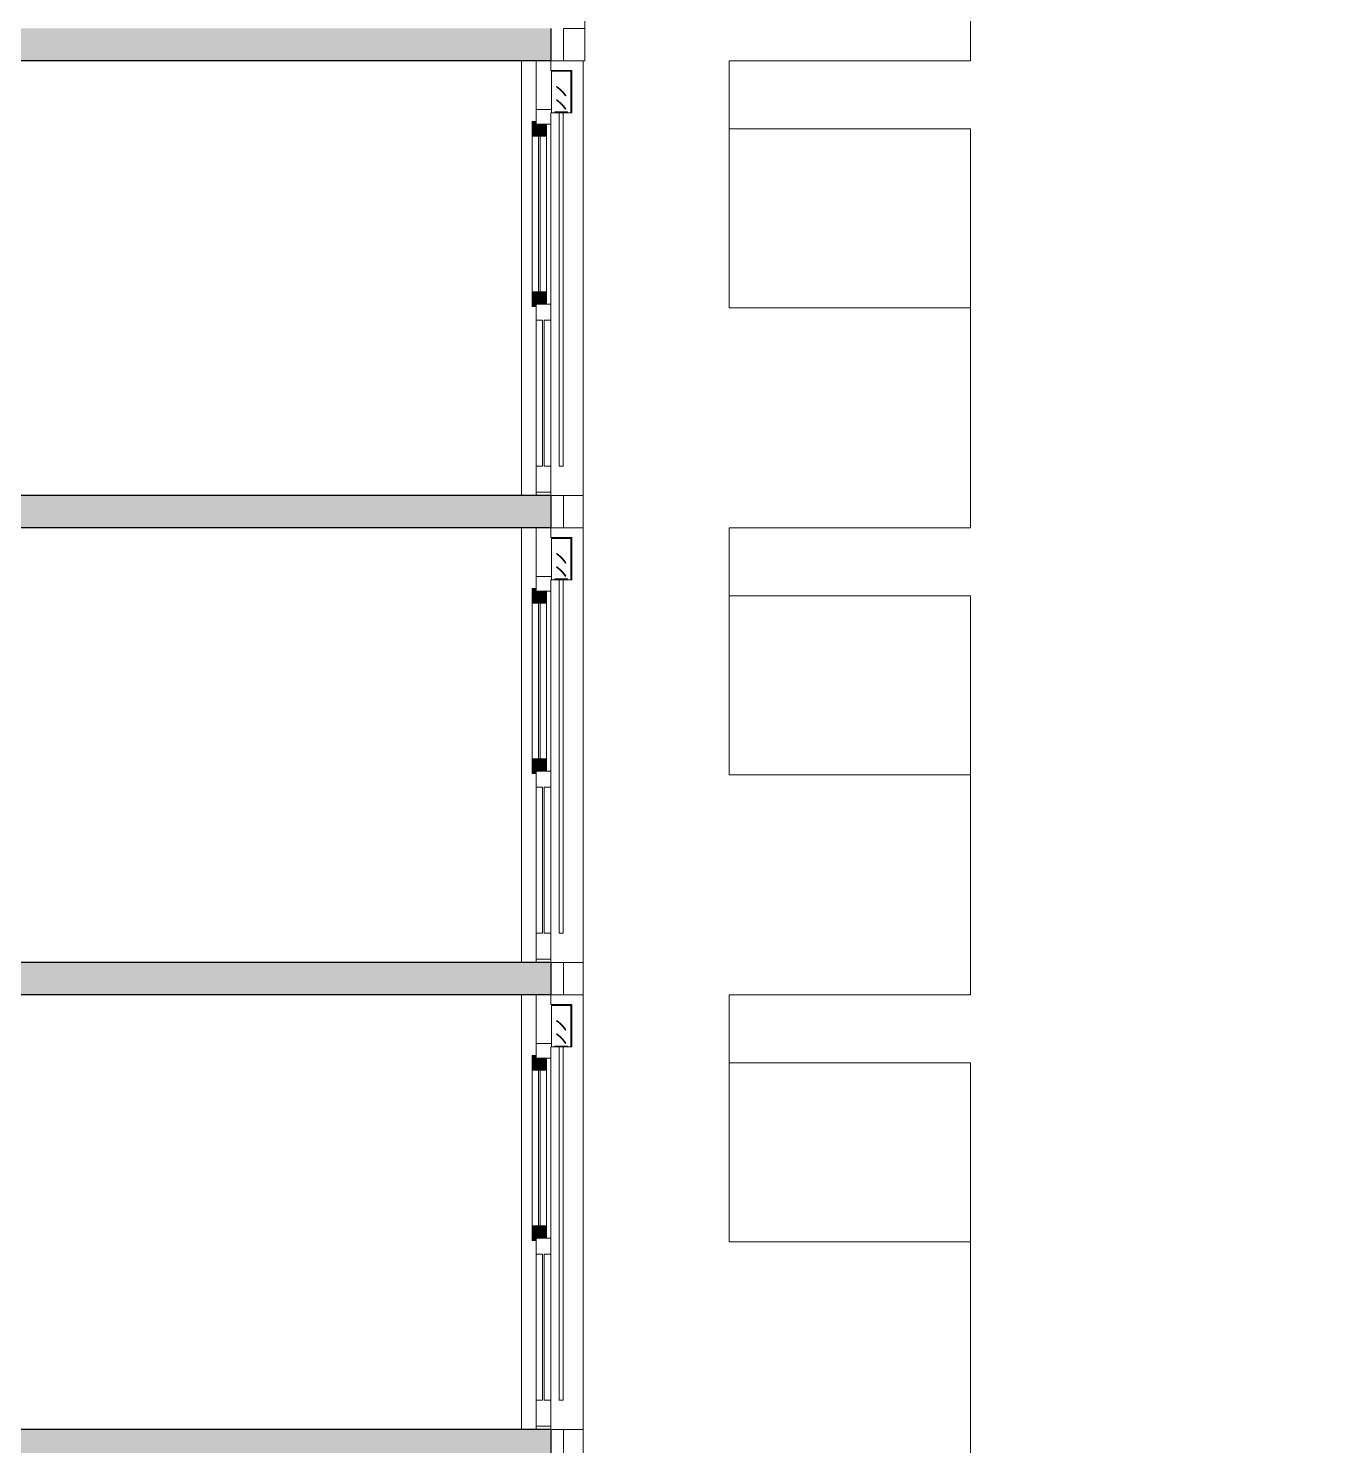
# Model space of a CAD drawing. Header units: metres. Extents: x -4.8 to 35.9, y -7 to 21.5.
# Drawn here: x 11.65 to 19.69, y 2.77 to 11.51 of the extents above; entities that cross this region are included whole.
import ezdxf

# ---------------------------------------------------------------- set-up
doc = ezdxf.new("R2010")
doc.units = ezdxf.units.M
doc.header["$MEASUREMENT"] = 0
doc.set_wipeout_variables(frame=1)
doc.linetypes.add('Wipeout_Contour', pattern=[1, 0, -1])
for name, color, linetype in [('E_Schnitt E RB_1_0', 7, 'Continuous'), ('E_Schnitt E RB_1_110 Wand Aussen', 7, 'Continuous'), ('E_Schnitt E RB_1_140 Brüstung', 7, 'Continuous'), ('E_Schnitt E RB_1_210 Decke', 7, 'Continuous')]:
    doc.layers.add(name, color=color, linetype=linetype)

msp = doc.modelspace()

# ---------------------------------------------------------------- wipeouts: each hides what was drawn before it
at = {"color": 254, "linetype": 'Wipeout_Contour', "lineweight": 0, "ltscale": 109.05175}
msp.add_wipeout([(-4.7741, -6.95), (35.8884, -6.95), (35.8884, 21.5), (-4.7741, 21.5)], dxfattribs=at).dxf.layer = 'E_Schnitt E RB_1_0'

# ---------------------------------------------------------------- next in the draw order: hatches: boundary and pattern name
at = {"layer": 'E_Schnitt E RB_1_110 Wand Aussen', "linetype": 'Continuous', "lineweight": 0, "true_color": 0xffffff}
for points in [[(14.78, 10.935), (14.755, 10.935), (14.755, 10.845), (14.78, 10.845)], [(14.845, 10.92), (14.78, 10.92), (14.78, 10.845), (14.845, 10.845)], [(14.78, 9.795), (14.78, 9.885), (14.755, 9.885), (14.755, 9.795)], [(14.845, 9.81), (14.845, 9.885), (14.78, 9.885), (14.78, 9.81)], [(14.78, 8.055), (14.755, 8.055), (14.755, 7.965), (14.78, 7.965)], [(14.845, 8.04), (14.78, 8.04), (14.78, 7.965), (14.845, 7.965)], [(14.78, 6.915), (14.78, 7.005), (14.755, 7.005), (14.755, 6.915)], [(14.845, 6.93), (14.845, 7.005), (14.78, 7.005), (14.78, 6.93)], [(14.78, 5.175), (14.755, 5.175), (14.755, 5.085), (14.78, 5.085)], [(14.845, 5.16), (14.78, 5.16), (14.78, 5.085), (14.845, 5.085)], [(14.78, 4.035), (14.78, 4.125), (14.755, 4.125), (14.755, 4.035)], [(14.845, 4.05), (14.845, 4.125), (14.78, 4.125), (14.78, 4.05)]]:
    msp.add_hatch(color=7, dxfattribs=at).paths.add_polyline_path(points)
at = {"layer": 'E_Schnitt E RB_1_210 Decke', "linetype": 'Continuous', "lineweight": 0, "true_color": 0x000000}
for points in [[(0.13, 11.51), (0.13, 11.31), (14.87, 11.31), (14.87, 11.51)], [(0.13, 8.43), (14.87, 8.43), (14.87, 8.63), (0.13, 8.63)], [(0.13, 5.55), (14.87, 5.55), (14.87, 5.75), (0.13, 5.75)], [(0.13, 2.67), (14.87, 2.67), (14.87, 2.87), (0.13, 2.87)]]:
    msp.add_hatch(color=18, dxfattribs=at).paths.add_polyline_path(points)

# ---------------------------------------------------------------- next in the draw order: linework, layer by layer
at = {"layer": 'E_Schnitt E RB_1_110 Wand Aussen', "color": 7, "linetype": 'Continuous', "lineweight": 18, "ltscale": 1000}
for p, q in [((14.69, 8.63), (14.69, 11.31)), ((14.95, 11.31), (14.87, 11.31)), ((14.87, 8.63), (14.95, 8.63)), ((14.69, 5.75), (14.69, 8.43)), ((14.87, 8.43), (14.95, 8.43)), ((14.87, 5.75), (14.95, 5.75)), ((14.69, 2.87), (14.69, 5.55)), ((14.87, 5.55), (14.95, 5.55)), ((14.87, 2.87), (14.95, 2.87))]:
    msp.add_line(p, q, dxfattribs=at)
at = {"layer": 'E_Schnitt E RB_1_110 Wand Aussen', "color": 7, "linetype": 'Continuous', "lineweight": 13, "ltscale": 1000}
for p, q in [((14.87, 11.31), (14.87, 11.25)), ((15, 11.25), (14.87, 11.25)), ((14.875, 11.245), (14.875, 10.99)), ((14.995, 11.245), (14.875, 11.245)), ((14.995, 11.245), (14.995, 10.99)), ((15, 11.25), (15, 10.99)), ((14.9078, 11.1516), (14.9057, 11.1495)), ((14.9078, 11.0694), (14.9057, 11.0673)), ((14.9643, 11.095), (14.9622, 11.0929)), ((14.9643, 11.0129), (14.9622, 11.0107)), ((14.755, 10.935), (14.755, 10.845)), ((14.78, 10.935), (14.755, 10.935)), ((14.87, 11.01), (14.78, 11.01)), ((14.87, 10.99), (14.87, 10.92)), ((14.875, 10.99), (14.87, 10.99)), ((14.875, 10.99), (14.895, 10.99)), ((14.895, 10.9915), (14.895, 10.99)), ((14.8965, 10.9915), (14.895, 10.9915)), ((14.975, 10.99), (14.895, 10.99)), ((14.8965, 10.9945), (14.8965, 10.9915)), ((14.9735, 10.9945), (14.8965, 10.9945)), ((14.9225, 8.81), (14.9225, 10.99)), ((14.9475, 8.81), (14.9475, 10.99)), ((14.9735, 10.9945), (14.9735, 10.9915)), ((14.975, 10.9915), (14.9735, 10.9915)), ((14.975, 10.9915), (14.975, 10.99)), ((14.975, 10.99), (14.995, 10.99)), ((15, 10.99), (14.995, 10.99)), ((14.795, 10.845), (14.795, 9.885)), ((14.805, 10.845), (14.805, 9.885)), ((14.845, 10.92), (14.845, 10.845)), ((14.87, 10.92), (14.87, 9.81)), ((14.845, 10.6774), (14.845, 10.7234)), ((14.845, 10.5576), (14.845, 10.6037)), ((14.845, 10.4378), (14.845, 10.4839)), ((14.845, 10.3234), (14.845, 10.3242)), ((14.845, 10.1983), (14.845, 10.2164)), ((14.845, 10.0785), (14.845, 10.0838)), ((14.845, 9.9921), (14.845, 10.0048)), ((14.755, 9.885), (14.755, 9.795)), ((14.845, 9.885), (14.845, 9.81)), ((14.78, 9.795), (14.755, 9.795)), ((14.87, 9.81), (14.87, 9.71)), ((14.78, 9.71), (14.78, 8.81)), ((14.82, 9.71), (14.78, 9.71)), ((14.82, 9.71), (14.82, 8.81)), ((14.83, 9.71), (14.83, 8.81)), ((14.87, 9.71), (14.83, 9.71)), ((14.87, 9.71), (14.87, 8.81)), ((14.78, 8.81), (14.78, 8.63)), ((14.82, 8.81), (14.78, 8.81)), ((14.87, 8.81), (14.83, 8.81)), ((14.87, 8.81), (14.87, 8.63)), ((14.9475, 8.81), (14.9225, 8.81)), ((14.87, 8.65), (14.78, 8.65)), ((14.87, 8.43), (14.87, 8.37)), ((15, 8.37), (14.87, 8.37)), ((14.875, 8.365), (14.875, 8.11)), ((14.995, 8.365), (14.875, 8.365)), ((14.995, 8.365), (14.995, 8.11)), ((15, 8.37), (15, 8.11)), ((14.9078, 8.2716), (14.9057, 8.2695)), ((14.87, 8.13), (14.78, 8.13)), ((14.9078, 8.1894), (14.9057, 8.1873)), ((14.9643, 8.215), (14.9622, 8.2129)), ((14.9643, 8.1329), (14.9622, 8.1307)), ((14.755, 8.055), (14.755, 7.965)), ((14.78, 8.055), (14.755, 8.055)), ((14.87, 8.11), (14.87, 8.04)), ((14.875, 8.11), (14.87, 8.11)), ((14.875, 8.11), (14.895, 8.11)), ((14.895, 8.1115), (14.895, 8.11)), ((14.8965, 8.1115), (14.895, 8.1115)), ((14.975, 8.11), (14.895, 8.11)), ((14.8965, 8.1145), (14.8965, 8.1115)), ((14.9735, 8.1145), (14.8965, 8.1145)), ((14.9225, 5.93), (14.9225, 8.11)), ((14.9475, 5.93), (14.9475, 8.11)), ((14.9735, 8.1145), (14.9735, 8.1115)), ((14.975, 8.1115), (14.9735, 8.1115)), ((14.975, 8.1115), (14.975, 8.11)), ((14.975, 8.11), (14.995, 8.11)), ((15, 8.11), (14.995, 8.11)), ((14.795, 7.965), (14.795, 7.005)), ((14.805, 7.965), (14.805, 7.005)), ((14.845, 8.04), (14.845, 7.965)), ((14.87, 8.04), (14.87, 6.93)), ((14.845, 7.7974), (14.845, 7.8434)), ((14.845, 7.6776), (14.845, 7.7237)), ((14.845, 7.5578), (14.845, 7.6039)), ((14.845, 7.4434), (14.845, 7.4442)), ((14.845, 7.3183), (14.845, 7.3364)), ((14.845, 7.1985), (14.845, 7.2038)), ((14.845, 7.1121), (14.845, 7.1248)), ((14.755, 7.005), (14.755, 6.915)), ((14.845, 7.005), (14.845, 6.93)), ((14.78, 6.915), (14.755, 6.915)), ((14.87, 6.93), (14.87, 6.83)), ((14.78, 6.83), (14.78, 5.93)), ((14.82, 6.83), (14.78, 6.83)), ((14.82, 6.83), (14.82, 5.93)), ((14.83, 6.83), (14.83, 5.93)), ((14.87, 6.83), (14.83, 6.83)), ((14.87, 6.83), (14.87, 5.93)), ((14.78, 5.93), (14.78, 5.75)), ((14.82, 5.93), (14.78, 5.93)), ((14.87, 5.93), (14.83, 5.93)), ((14.87, 5.93), (14.87, 5.75)), ((14.9475, 5.93), (14.9225, 5.93)), ((14.87, 5.77), (14.78, 5.77)), ((14.87, 5.55), (14.87, 5.49)), ((15, 5.49), (14.87, 5.49)), ((14.875, 5.485), (14.875, 5.23)), ((14.995, 5.485), (14.875, 5.485)), ((14.995, 5.485), (14.995, 5.23)), ((15, 5.49), (15, 5.23)), ((14.9078, 5.3916), (14.9057, 5.3895)), ((14.9643, 5.335), (14.9622, 5.3329)), ((14.87, 5.25), (14.78, 5.25)), ((14.9078, 5.3094), (14.9057, 5.3073)), ((14.9643, 5.2529), (14.9622, 5.2507)), ((14.755, 5.175), (14.755, 5.085)), ((14.78, 5.175), (14.755, 5.175)), ((14.845, 5.16), (14.845, 5.085)), ((14.87, 5.23), (14.87, 5.16)), ((14.875, 5.23), (14.87, 5.23)), ((14.87, 5.16), (14.87, 4.05)), ((14.875, 5.23), (14.895, 5.23)), ((14.895, 5.2315), (14.895, 5.23)), ((14.8965, 5.2315), (14.895, 5.2315)), ((14.975, 5.23), (14.895, 5.23)), ((14.8965, 5.2345), (14.8965, 5.2315)), ((14.9735, 5.2345), (14.8965, 5.2345)), ((14.9225, 3.05), (14.9225, 5.23)), ((14.9475, 3.05), (14.9475, 5.23)), ((14.9735, 5.2345), (14.9735, 5.2315)), ((14.975, 5.2315), (14.9735, 5.2315)), ((14.975, 5.2315), (14.975, 5.23)), ((14.975, 5.23), (14.995, 5.23)), ((15, 5.23), (14.995, 5.23)), ((14.795, 5.085), (14.795, 4.125)), ((14.805, 5.085), (14.805, 4.125)), ((14.845, 4.9174), (14.845, 4.9634)), ((14.845, 4.7976), (14.845, 4.8437)), ((14.845, 4.6778), (14.845, 4.7239)), ((14.845, 4.5634), (14.845, 4.5642)), ((14.845, 4.4383), (14.845, 4.4564)), ((14.845, 4.3185), (14.845, 4.3238)), ((14.845, 4.2321), (14.845, 4.2448)), ((14.755, 4.125), (14.755, 4.035)), ((14.845, 4.125), (14.845, 4.05)), ((14.78, 4.035), (14.755, 4.035)), ((14.87, 4.05), (14.87, 3.95)), ((14.78, 3.95), (14.78, 3.05)), ((14.82, 3.95), (14.78, 3.95)), ((14.82, 3.95), (14.82, 3.05)), ((14.83, 3.95), (14.83, 3.05)), ((14.87, 3.95), (14.83, 3.95)), ((14.87, 3.95), (14.87, 3.05)), ((14.78, 3.05), (14.78, 2.87)), ((14.82, 3.05), (14.78, 3.05)), ((14.87, 3.05), (14.83, 3.05)), ((14.87, 3.05), (14.87, 2.87)), ((14.9475, 3.05), (14.9225, 3.05)), ((14.87, 2.89), (14.78, 2.89))]:
    msp.add_line(p, q, dxfattribs=at)
at = {"layer": 'E_Schnitt E RB_1_110 Wand Aussen', "color": 8, "linetype": 'Continuous', "lineweight": 0, "ltscale": 1000}
for p, q in [((14.755, 10.0273), (14.755, 10.845)), ((14.845, 10.8094), (14.845, 10.845)), ((14.845, 10.8094), (14.845, 10.8042)), ((14.845, 10.7787), (14.845, 10.8042)), ((14.845, 10.7787), (14.845, 10.7379)), ((14.845, 10.7234), (14.845, 10.7379)), ((14.845, 10.7125), (14.845, 10.6717)), ((14.845, 10.6037), (14.845, 10.6717)), ((14.845, 10.5799), (14.845, 10.5576)), ((14.845, 10.4839), (14.845, 10.5576)), ((14.845, 10.4839), (14.845, 10.4728)), ((14.845, 10.4474), (14.845, 10.4378)), ((14.845, 10.3641), (14.845, 10.4378)), ((14.845, 10.3242), (14.845, 10.3641)), ((14.845, 10.318), (14.845, 10.3234)), ((14.845, 10.2443), (14.845, 10.318)), ((14.845, 10.2164), (14.845, 10.2443)), ((14.845, 10.1246), (14.845, 10.1983)), ((14.845, 10.0838), (14.845, 10.1246)), ((14.845, 10.0273), (14.845, 10.0785)), ((14.755, 9.9206), (14.755, 10.0273)), ((14.845, 10.0175), (14.845, 10.0273)), ((14.845, 10.0048), (14.845, 10.0175)), ((14.845, 9.9513), (14.845, 9.9921)), ((14.755, 9.885), (14.755, 9.9206)), ((14.845, 9.9258), (14.845, 9.9513)), ((14.845, 9.9206), (14.845, 9.9258)), ((14.845, 9.885), (14.845, 9.9206)), ((14.755, 7.1473), (14.755, 7.965)), ((14.845, 7.9294), (14.845, 7.965)), ((14.845, 7.9294), (14.845, 7.9242)), ((14.845, 7.8987), (14.845, 7.9242)), ((14.845, 7.8987), (14.845, 7.8579)), ((14.845, 7.8434), (14.845, 7.8579)), ((14.845, 7.8325), (14.845, 7.7917)), ((14.845, 7.7237), (14.845, 7.7917)), ((14.845, 7.6999), (14.845, 7.6776)), ((14.845, 7.6039), (14.845, 7.6776)), ((14.845, 7.6039), (14.845, 7.5928)), ((14.845, 7.5674), (14.845, 7.5578)), ((14.845, 7.4841), (14.845, 7.5578)), ((14.845, 7.4442), (14.845, 7.4841)), ((14.845, 7.438), (14.845, 7.4434)), ((14.845, 7.3643), (14.845, 7.438)), ((14.845, 7.3364), (14.845, 7.3643)), ((14.845, 7.2446), (14.845, 7.3183)), ((14.845, 7.2038), (14.845, 7.2446)), ((14.845, 7.1473), (14.845, 7.1985)), ((14.755, 7.0406), (14.755, 7.1473)), ((14.845, 7.1375), (14.845, 7.1473)), ((14.845, 7.1248), (14.845, 7.1375)), ((14.845, 7.0713), (14.845, 7.1121)), ((14.755, 7.005), (14.755, 7.0406)), ((14.845, 7.0458), (14.845, 7.0713)), ((14.845, 7.0406), (14.845, 7.0458)), ((14.845, 7.005), (14.845, 7.0406)), ((14.755, 4.2673), (14.755, 5.085)), ((14.845, 5.0494), (14.845, 5.085)), ((14.845, 5.0494), (14.845, 5.0442)), ((14.845, 5.0187), (14.845, 5.0442)), ((14.845, 5.0187), (14.845, 4.9779)), ((14.845, 4.9634), (14.845, 4.9779)), ((14.845, 4.9525), (14.845, 4.9117)), ((14.845, 4.8437), (14.845, 4.9117)), ((14.845, 4.8199), (14.845, 4.7976)), ((14.845, 4.7239), (14.845, 4.7976)), ((14.845, 4.7239), (14.845, 4.7128)), ((14.845, 4.6874), (14.845, 4.6778)), ((14.845, 4.6041), (14.845, 4.6778)), ((14.845, 4.5642), (14.845, 4.6041)), ((14.845, 4.558), (14.845, 4.5634)), ((14.845, 4.4843), (14.845, 4.558)), ((14.845, 4.4564), (14.845, 4.4843)), ((14.845, 4.3646), (14.845, 4.4383)), ((14.845, 4.3238), (14.845, 4.3646)), ((14.845, 4.2673), (14.845, 4.3185)), ((14.755, 4.1606), (14.755, 4.2673)), ((14.845, 4.2575), (14.845, 4.2673)), ((14.845, 4.2448), (14.845, 4.2575)), ((14.845, 4.1913), (14.845, 4.2321)), ((14.755, 4.125), (14.755, 4.1606)), ((14.845, 4.1658), (14.845, 4.1913)), ((14.845, 4.1606), (14.845, 4.1658)), ((14.845, 4.125), (14.845, 4.1606))]:
    msp.add_line(p, q, dxfattribs=at)
at = {"layer": 'E_Schnitt E RB_1_110 Wand Aussen', "color": 7, "linetype": 'Continuous', "lineweight": 13, "ltscale": 1000, "flags": 128}
for points in [[(14.78, 11.31), (14.78, 10.935), (14.78, 10.92)], [(14.9057, 11.1495), (14.9266, 11.1327), (14.9455, 11.1139), (14.9622, 11.0929)], [(14.9078, 11.1516), (14.9288, 11.1349), (14.9476, 11.116), (14.9643, 11.095)], [(14.9057, 11.0673), (14.9266, 11.0506), (14.9455, 11.0317), (14.9622, 11.0107)], [(14.9078, 11.0694), (14.9288, 11.0527), (14.9476, 11.0338), (14.9643, 11.0129)], [(14.845, 10.845), (14.805, 10.845), (14.795, 10.845), (14.78, 10.845), (14.755, 10.845)], [(14.87, 10.92), (14.845, 10.92), (14.78, 10.92)], [(14.845, 9.885), (14.805, 9.885), (14.795, 9.885), (14.78, 9.885), (14.755, 9.885)], [(14.78, 9.81), (14.78, 9.795), (14.78, 9.71)], [(14.87, 9.81), (14.845, 9.81), (14.78, 9.81)], [(14.78, 8.43), (14.78, 8.055), (14.78, 8.04)], [(14.9057, 8.2695), (14.9266, 8.2527), (14.9455, 8.2339), (14.9622, 8.2129)], [(14.9078, 8.2716), (14.9288, 8.2549), (14.9476, 8.236), (14.9643, 8.215)], [(14.9057, 8.1873), (14.9266, 8.1706), (14.9455, 8.1517), (14.9622, 8.1307)], [(14.9078, 8.1894), (14.9288, 8.1727), (14.9476, 8.1538), (14.9643, 8.1329)], [(14.845, 7.965), (14.805, 7.965), (14.795, 7.965), (14.78, 7.965), (14.755, 7.965)], [(14.87, 8.04), (14.845, 8.04), (14.78, 8.04)], [(14.845, 7.005), (14.805, 7.005), (14.795, 7.005), (14.78, 7.005), (14.755, 7.005)], [(14.78, 6.93), (14.78, 6.915), (14.78, 6.83)], [(14.87, 6.93), (14.845, 6.93), (14.78, 6.93)], [(14.78, 5.55), (14.78, 5.175), (14.78, 5.16)], [(14.9057, 5.3895), (14.9266, 5.3727), (14.9455, 5.3539), (14.9622, 5.3329)], [(14.9078, 5.3916), (14.9288, 5.3749), (14.9476, 5.356), (14.9643, 5.335)], [(14.9057, 5.3073), (14.9266, 5.2906), (14.9455, 5.2717), (14.9622, 5.2507)], [(14.9078, 5.3094), (14.9288, 5.2927), (14.9476, 5.2738), (14.9643, 5.2529)], [(14.87, 5.16), (14.845, 5.16), (14.78, 5.16)], [(14.845, 5.085), (14.805, 5.085), (14.795, 5.085), (14.78, 5.085), (14.755, 5.085)], [(14.845, 4.125), (14.805, 4.125), (14.795, 4.125), (14.78, 4.125), (14.755, 4.125)], [(14.78, 4.05), (14.78, 4.035), (14.78, 3.95)], [(14.87, 4.05), (14.845, 4.05), (14.78, 4.05)]]:
    msp.add_lwpolyline(points, dxfattribs=at)
at = {"layer": 'E_Schnitt E RB_1_140 Brüstung', "color": 7, "linetype": 'Continuous', "lineweight": 18, "ltscale": 1000}
for p, q in [((15.08, 12.936), (15.08, 11.31)), ((17.46, 11.31), (17.46, 12.936)), ((15.07, 11.31), (15.08, 11.31)), ((15.07, 11.31), (15.07, 8.43)), ((15.97, 11.31), (15.97, 9.786)), ((15.97, 11.31), (17.46, 11.31)), ((17.46, 10.89), (15.97, 10.89)), ((17.46, 9.786), (17.46, 10.89)), ((15.97, 9.786), (17.46, 9.786)), ((17.46, 8.43), (17.46, 9.786)), ((15.07, 8.43), (15.07, 5.55)), ((15.97, 8.43), (15.97, 6.906)), ((15.97, 8.43), (17.46, 8.43)), ((17.46, 8.01), (15.97, 8.01)), ((17.46, 6.906), (17.46, 8.01)), ((15.97, 6.906), (17.46, 6.906)), ((17.46, 5.55), (17.46, 6.906)), ((15.07, 5.55), (15.07, 2.67)), ((15.97, 5.55), (15.97, 4.026)), ((15.97, 5.55), (17.46, 5.55)), ((17.46, 5.13), (15.97, 5.13)), ((17.46, 4.026), (17.46, 5.13)), ((15.97, 4.026), (17.46, 4.026)), ((17.46, 2.67), (17.46, 4.026))]:
    msp.add_line(p, q, dxfattribs=at)
at = {"layer": 'E_Schnitt E RB_1_210 Decke', "color": 7, "linetype": 'Continuous', "lineweight": 25, "ltscale": 1000}
for p, q in [((14.87, 11.51), (14.87, 11.31)), ((14.87, 8.63), (14.87, 8.43)), ((14.87, 5.75), (14.87, 5.55)), ((14.87, 2.87), (14.87, 2.67))]:
    msp.add_line(p, q, dxfattribs=at)
at = {"layer": 'E_Schnitt E RB_1_210 Decke', "color": 7, "linetype": 'Continuous', "lineweight": 13, "ltscale": 1000}
for p, q in [((14.95, 11.31), (14.95, 11.51)), ((14.95, 11.51), (15.08, 11.51)), ((14.95, 11.31), (15.07, 11.31)), ((14.95, 8.43), (14.95, 8.63)), ((14.95, 8.63), (15.07, 8.63)), ((14.95, 8.43), (15.07, 8.43)), ((14.95, 5.55), (14.95, 5.75)), ((14.95, 5.75), (15.07, 5.75)), ((14.95, 5.55), (15.07, 5.55)), ((14.95, 2.67), (14.95, 2.87)), ((14.95, 2.87), (15.07, 2.87))]:
    msp.add_line(p, q, dxfattribs=at)
at = {"layer": 'E_Schnitt E RB_1_210 Decke', "color": 7, "linetype": 'Continuous', "lineweight": 25, "ltscale": 1000, "flags": 128}
for points in [[(14.87, 11.31), (14.78, 11.31), (6.225, 11.31)], [(14.87, 8.63), (14.78, 8.63), (6.225, 8.63)], [(14.87, 8.43), (14.78, 8.43), (6.225, 8.43)], [(14.87, 5.75), (14.78, 5.75), (6.225, 5.75)], [(14.87, 5.55), (14.78, 5.55), (6.225, 5.55)], [(14.87, 2.87), (14.78, 2.87), (6.225, 2.87)]]:
    msp.add_lwpolyline(points, dxfattribs=at)

doc.saveas('drawing.dxf')
